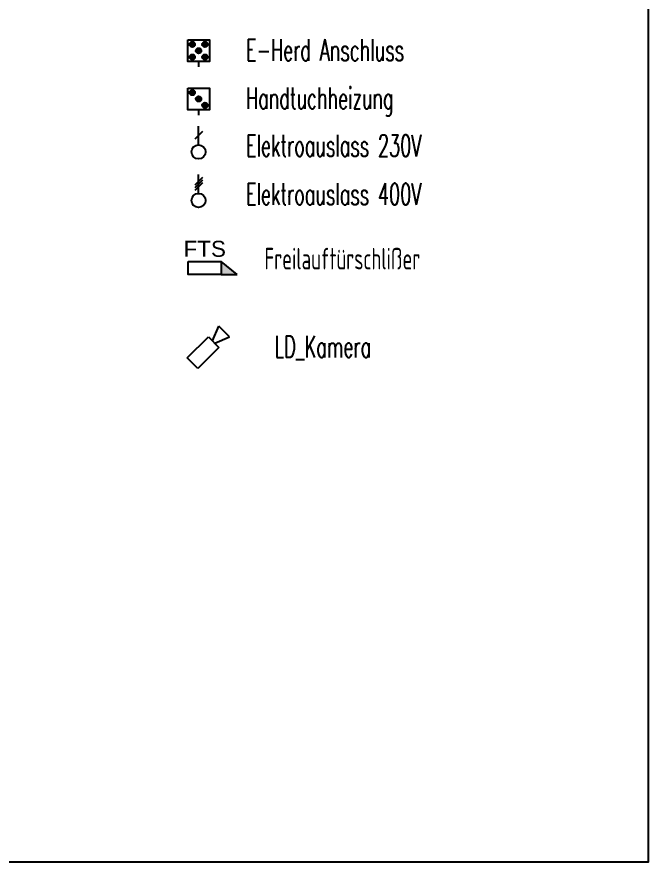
# Model space of a CAD drawing. Header units: millimetres. Extents: x 3198 to 3613, y 2300 to 2850.
# Drawn here: x 3405.4 to 3613, y 2299.9 to 2577.9 of the extents above; entities that cross this region are included whole.
import ezdxf
from ezdxf.enums import TextEntityAlignment as Align

# ---------------------------------------------------------------- set-up
doc = ezdxf.new("R2010")
doc.units = ezdxf.units.MM
doc.layers.add('E_Muster', color=7, linetype='Continuous', true_color=0x080808)
doc.styles.add('ET_LEGENDE - Wohnung$0$ROMANS', font='romans.shx', dxfattribs={"width": 0.6})
doc.styles.add('M&P_ARIAL', font='arial.ttf', dxfattribs={"height": 4})

# ---------------------------------------------------------------- blocks, each defined once
blk = doc.blocks.new('E-Herd Anschluss')
h = blk.add_hatch(color=160)
edge = h.paths.add_edge_path()
edge.add_arc((2571.624, 2279.479), 0.163, 0, 360)
h = blk.add_hatch(color=160)
edge = h.paths.add_edge_path()
edge.add_arc((2572.392, 2279.479), 0.163, 0, 360)
h = blk.add_hatch(color=160)
edge = h.paths.add_edge_path()
edge.add_arc((2572.008, 2279.095), 0.163, 0, 360)
h = blk.add_hatch(color=160)
edge = h.paths.add_edge_path()
edge.add_arc((2571.624, 2278.711), 0.163, 0, 360)
h = blk.add_hatch(color=160)
edge = h.paths.add_edge_path()
edge.add_arc((2572.392, 2278.711), 0.163, 0, 360)
at = {"color": 160}
blk.add_line((2572.008, 2278.442), (2572.008, 2278.115), dxfattribs=at)
blk.add_lwpolyline([(2571.355, 2279.748), (2572.661, 2279.748), (2572.661, 2278.442), (2571.355, 2278.442)], close=True, dxfattribs=at)
for centre in [(2571.624, 2279.479), (2572.392, 2279.479), (2572.392, 2279.479), (2572.008, 2279.095), (2572.008, 2279.095), (2571.624, 2278.711), (2571.624, 2278.711), (2572.392, 2278.711), (2572.392, 2278.711)]:
    blk.add_circle(centre, 0.163, dxfattribs=at)
blk = doc.blocks.new('Handtuchheizung')
h = blk.add_hatch(color=160)
edge = h.paths.add_edge_path()
edge.add_arc((2571.552, 2276.561), 0.163, 0, 360)
h = blk.add_hatch(color=160)
edge = h.paths.add_edge_path()
edge.add_arc((2571.937, 2276.177), 0.163, 0, 360)
h = blk.add_hatch(color=160)
edge = h.paths.add_edge_path()
edge.add_arc((2572.321, 2275.793), 0.163, 0, 360)
at = {"color": 160}
blk.add_line((2571.937, 2275.524), (2571.937, 2275.197), dxfattribs=at)
blk.add_lwpolyline([(2571.284, 2276.83), (2572.589, 2276.83), (2572.589, 2275.524), (2571.284, 2275.524)], close=True, dxfattribs=at)
for centre in [(2571.552, 2276.561), (2571.937, 2276.177), (2571.937, 2276.177), (2572.321, 2275.793), (2572.321, 2275.793)]:
    blk.add_circle(centre, 0.163, dxfattribs=at)
blk = doc.blocks.new('Elektroauslass 230V')
at = {"color": 160}
blk.add_line((2571.96, 2273.397), (2571.96, 2274.54), dxfattribs=at)
at = {"color": 160, "linetype": 'Continuous', "ltscale": 0.125}
blk.add_line((2572.191, 2274.199), (2571.729, 2273.738), dxfattribs=at)
at = {"color": 160}
blk.add_circle((2571.96, 2272.973), 0.424, dxfattribs=at)
blk = doc.blocks.new('Elektroauslass 400V')
at = {"color": 160, "linetype": 'Continuous', "ltscale": 0.125}
for p, q in [((2572.23, 2271.427), (2571.769, 2270.965)), ((2572.23, 2271.263), (2571.769, 2270.802)), ((2572.23, 2271.1), (2571.769, 2270.638))]:
    blk.add_line(p, q, dxfattribs=at)
at = {"color": 160}
blk.add_line((2571.999, 2270.461), (2571.999, 2271.604), dxfattribs=at)
blk.add_circle((2571.999, 2270.037), 0.424, dxfattribs=at)
blk = doc.blocks.new('Freilauftürschließer')
at = {"linetype": 'ByBlock'}
blk.add_hatch(color=6, dxfattribs=at).paths.add_polyline_path([(2608.536, 2391.422), (2608.536, 2390.638), (2609.502, 2390.638)])
at = {"color": 6, "linetype": 'ByBlock'}
for p, q in [((2609.502, 2390.638), (2608.536, 2391.422)), ((2608.536, 2390.638), (2609.502, 2390.638))]:
    blk.add_line(p, q, dxfattribs=at)
blk.add_lwpolyline([(2606.538, 2391.422), (2608.536, 2391.422), (2608.536, 2390.638), (2606.538, 2390.638)], close=True, dxfattribs=at)
at = {"color": 130, "style": 'M&P_ARIAL'}
blk.add_attdef('FTS', text='', height=0.971, dxfattribs=at).set_placement((2607.537, 2391.422), align=Align.BOTTOM_CENTER)
blk = doc.blocks.new('Leerdose-Kamera')
at = {"color": 1, "lineweight": -2}
for p, q in [((2572.769, 2201.994), (2573.163, 2202.883)), ((2573.804, 2202.242), (2573.163, 2202.883)), ((2571.239, 2200.959), (2572.521, 2202.242)), ((2572.521, 2202.242), (2573.163, 2201.6)), ((2572.915, 2201.848), (2573.804, 2202.242)), ((2573.163, 2201.6), (2571.88, 2200.318)), ((2571.88, 2200.318), (2571.239, 2200.959))]:
    blk.add_line(p, q, dxfattribs=at)
blk = doc.blocks.new('Vorlage_Legende')
at = {"color": 18, "true_color": 0x000000}
blk.add_lwpolyline([(3197.99, 2850.48), (3613.01, 2850.48), (3613.01, 2299.93), (3197.99, 2299.93)], close=True, dxfattribs=at)

msp = doc.modelspace()

# ---------------------------------------------------------------- block references
at = {"color": 150}
msp.add_blockref('Vorlage_Legende', (0, 0), dxfattribs=at)
at = {"xscale": 5.433086843283237, "yscale": 5.433086843283237, "zscale": 5.433086843283237}
for name, p in [('E-Herd Anschluss', (-10508.8, -9815.78)), ('Handtuchheizung', (-10508.41, -9815.78)), ('Elektroauslass 230V', (-10508.54, -9815.78)), ('Elektroauslass 400V', (-10508.75, -9815.78)), ('Leerdose-Kamera', (-10508.38, -9492.29))]:
    msp.add_blockref(name, p, dxfattribs=at)
msp.add_blockref('Freilauftürschließer', (-10699.8, -10495.41), dxfattribs=at).add_auto_attribs({'FTS': 'FTS'})

# ---------------------------------------------------------------- texts
at = {"layer": 'E_Muster', "color": 5, "style": 'ET_LEGENDE - Wohnung$0$ROMANS', "width": 0.6}
for s, p in [('E-Herd Anschluss', (3480.73, 2566.99)), ('Handtuchheizung', (3480.73, 2551.14)), ('Elektroauslass 230V', (3480.73, 2535.55)), ('Elektroauslass 400V', (3480.73, 2519.6))]:
    msp.add_text(s, height=7.0949, dxfattribs=at).set_placement(p, align=Align.MIDDLE_LEFT)
at = {"layer": 'E_Muster', "color": 1, "style": 'ET_LEGENDE - Wohnung$0$ROMANS', "width": 0.6}
msp.add_text('Freilauftürschlißer', height=7.0949, dxfattribs=at).set_placement((3486.83, 2498.36), align=Align.MIDDLE_LEFT)
at = {"layer": 'E_Muster', "style": 'ET_LEGENDE - Wohnung$0$ROMANS', "width": 0.6}
msp.add_text('LD_Kamera', height=7.095, dxfattribs=at).set_placement((3490.16, 2469.45), align=Align.MIDDLE_LEFT)

doc.saveas('drawing.dxf')
